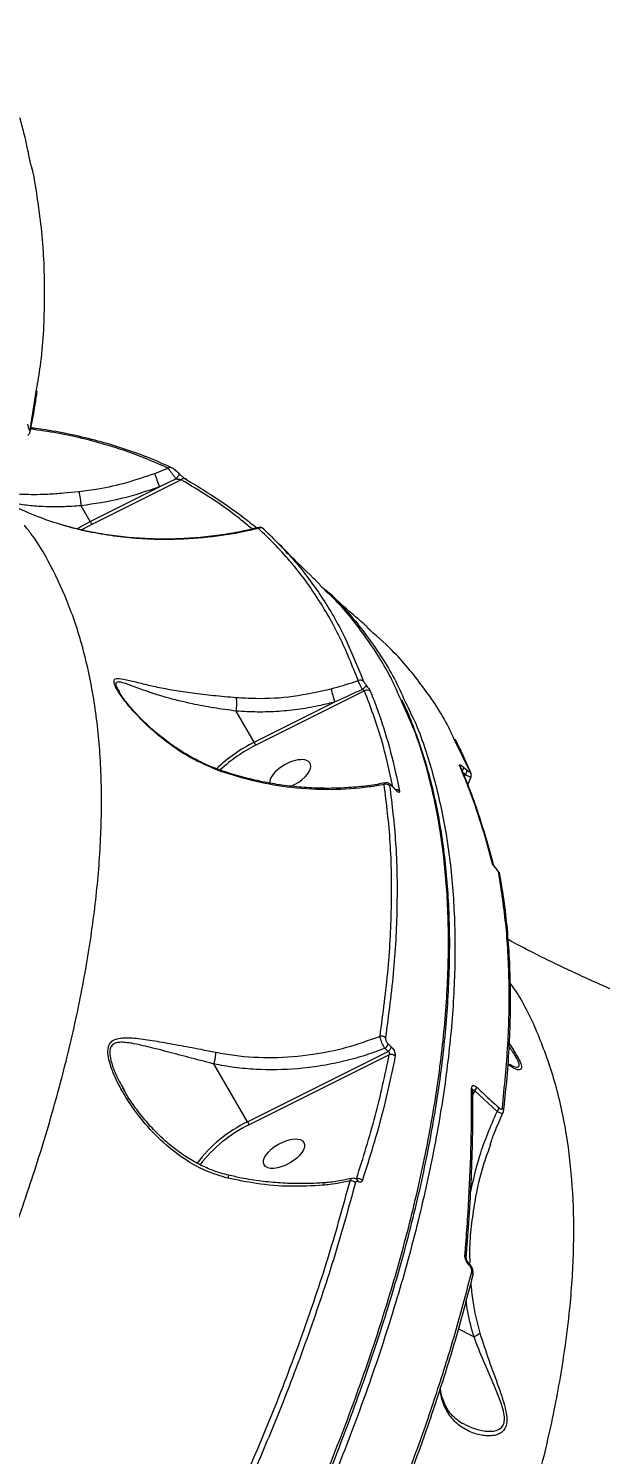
# Model space of a CAD drawing. Header units: millimetres. Extents: x -7151 to 6134, y -5040 to 5562.
# Drawn here: x -2370.6 to -2254, y -791.5 to -500.6 of the extents above; entities that cross this region are included whole.
import ezdxf

# ---------------------------------------------------------------- set-up
doc = ezdxf.new("R2010")
doc.units = ezdxf.units.MM
for name, color, linetype in [('DIKOM_ОБЪЕКТ', 7, 'Continuous'), ('DIKOM_РАЗМЕР_ЗОНА', 7, 'Continuous'), ('DIKOM_РАЗМЕР_ОБЪЕКТА', 7, 'Continuous')]:
    doc.layers.add(name, color=color, linetype=linetype)
doc.styles.add('style1', font='arial.ttf', dxfattribs={"width": 0.8})
doc.dimstyles.new('1-50', dxfattribs={"dimtxt": 300, "dimasz": 200, "dimexe": 100, "dimexo": 0, "dimgap": 100, "dimtad": 1, "dimtxsty": 'style1', "dimcen": 200, "dimclrd": 7, "dimclre": 7, "dimclrt": 7, "dimadec": 1, "dimazin": 2, "dimtfac": 1, "dimtmove": 0, "dimatfit": 2, "dimfxl": 0, "dimlwd": 25, "dimlwe": 18, "dimarcsym": 0})

# ---------------------------------------------------------------- blocks, each defined once
blk = doc.blocks.new('*D0')
at = {"layer": 'Defpoints', "color": 0, "transparency": 16777216}
for p in [(4133.55, 168.74), (-4567.47, -1241.13), (4133.55, -4153.12)]:
    blk.add_point(p, dxfattribs=at)
at = {"layer": 'DIKOM_РАЗМЕР_ОБЪЕКТА', "color": 7, "lineweight": 18, "transparency": 16777216}
for p, q in [((4133.55, 168.74), (4133.55, -4253.12)), ((-4567.47, -1241.13), (-4567.47, -4253.12))]:
    blk.add_line(p, q, dxfattribs=at)
at = {"layer": 'DIKOM_РАЗМЕР_ОБЪЕКТА', "color": 7, "lineweight": 25, "transparency": 16777216}
blk.add_line((-4367.47, -4153.12), (3933.55, -4153.12), dxfattribs=at)
at = {"layer": 'DIKOM_РАЗМЕР_ОБЪЕКТА', "color": 7, "transparency": 16777216}
for points in [[(-4367.47, -4119.79), (-4367.47, -4186.45), (-4567.47, -4153.12)], [(3933.55, -4119.79), (3933.55, -4186.45), (4133.55, -4153.12)]]:
    blk.add_solid(points, dxfattribs=at)
at = {"layer": 'DIKOM_РАЗМЕР_ОБЪЕКТА', "color": 7, "transparency": 16777216, "insert": (150.61, -3899.95), "char_height": 300, "attachment_point": 5, "style": 'style1'}
blk.add_mtext('8700', dxfattribs=at)
blk = doc.blocks.new('*D3')
at = {"layer": 'Defpoints', "color": 0, "transparency": 16777216}
for p in [(6133.55, 253.24), (-5802.46, -2467.19), (6133.55, -4939.78)]:
    blk.add_point(p, dxfattribs=at)
at = {"layer": 'DIKOM_РАЗМЕР_ЗОНА', "color": 7, "lineweight": 18, "transparency": 16777216}
for p, q in [((6133.55, 253.24), (6133.55, -5039.78)), ((-5802.46, -2467.19), (-5802.46, -5039.78))]:
    blk.add_line(p, q, dxfattribs=at)
at = {"layer": 'DIKOM_РАЗМЕР_ЗОНА', "color": 7, "lineweight": 25, "transparency": 16777216}
blk.add_line((-5602.46, -4939.78), (5933.55, -4939.78), dxfattribs=at)
at = {"layer": 'DIKOM_РАЗМЕР_ЗОНА', "color": 7, "transparency": 16777216}
for points in [[(-5602.46, -4906.44), (-5602.46, -4973.11), (-5802.46, -4939.78)], [(5933.55, -4906.44), (5933.55, -4973.11), (6133.55, -4939.78)]]:
    blk.add_solid(points, dxfattribs=at)
at = {"layer": 'DIKOM_РАЗМЕР_ЗОНА', "color": 7, "transparency": 16777216, "insert": (186.61, -4686.61), "char_height": 300, "attachment_point": 5, "style": 'style1'}
blk.add_mtext('11950', dxfattribs=at)

msp = doc.modelspace()

# ---------------------------------------------------------------- linework, layer by layer
at = {"layer": 'DIKOM_ОБЪЕКТ', "color": 7, "linetype": 'Continuous', "lineweight": 15}
for p, q in [((-2369.923, -528.915), (-2369.929, -528.891)), ((-2369.701, -529.718), (-2369.923, -528.915)), ((-2369.701, -529.718), (-2369.707, -529.692)), ((-2370.225, -582.442), (-2368.92, -574.26)), ((-2370.782, -581.325), (-2370.561, -582.171)), ((-2344.847, -591.346), (-2342.155, -590.284)), ((-2339.437, -592.627), (-2357.691, -601.767)), ((-2340.509, -592.465), (-2343.873, -594.084)), ((-2363.46, -595.336), (-2360.296, -595.025)), ((-2357.979, -601.147), (-2343.873, -594.084)), ((-2357.979, -601.147), (-2359.845, -597.95)), ((-2367.613, -600.55), (-2368.612, -600.187)), ((-2357.691, -601.767), (-2359.629, -602.823)), ((-2318.099, -607.405), (-2317.686, -607.77)), ((-2302.876, -632.393), (-2302.27, -633.808)), ((-2352.244, -635.639), (-2352.128, -635.839)), ((-2302.094, -635.717), (-2324.268, -646.82)), ((-2324.556, -646.2), (-2328.27, -639.838)), ((-2324.556, -646.2), (-2308.134, -637.978)), ((-2280.665, -652.113), (-2283.881, -645.394)), ((-2281.906, -651.289), (-2281.198, -651.91)), ((-2331.354, -651.938), (-2331.351, -651.94)), ((-2281.572, -652.791), (-2282.052, -652.37)), ((-2281.708, -653.183), (-2281.572, -652.791)), ((-2281.012, -654.912), (-2280.389, -653.277)), ((-2295.782, -655.925), (-2296.424, -655.247)), ((-2325.912, -723.62), (-2297.273, -709.28)), ((-2297.273, -709.28), (-2297.917, -708.644)), ((-2297.283, -707.701), (-2296.64, -708.335)), ((-2325.912, -723.62), (-2332.795, -711.828)), ((-2297.046, -709.93), (-2325.621, -724.238)), ((-2272.384, -711.954), (-2272.274, -712.015)), ((-2351.374, -716.57), (-2350.922, -717.35)), ((-2279.633, -717.284), (-2280.013, -718.022)), ((-2275.082, -721.505), (-2279.633, -717.284)), ((-2303.792, -735.304), (-2303.724, -735.226)), ((-2303.644, -735.347), (-2303.646, -735.345)), ((-2310.246, -736.08), (-2310.236, -736.079)), ((-2279.792, -767.484), (-2282.982, -765.882))]:
    msp.add_line(p, q, dxfattribs=at)
at = {"layer": 'DIKOM_ОБЪЕКТ', "color": 7, "linetype": 'Continuous', "lineweight": 15, "flags": 128}
for points in [[(-2340.509, -592.465), (-2340.334, -592.301), (-2340.174, -592.123), (-2340.039, -591.943), (-2339.935, -591.77), (-2339.869, -591.615), (-2339.845, -591.487), (-2339.864, -591.394), (-2339.926, -591.34)], [(-2360.657, -602.649), (-2360.116, -602.319), (-2357.979, -601.147)], [(-2296.467, -655.141), (-2296.443, -655.179), (-2296.424, -655.247)], [(-2295.829, -655.815), (-2295.801, -655.857), (-2295.782, -655.925)], [(-2275.296, -671.968), (-2275.275, -671.938), (-2275.275, -671.932)], [(-2310.528, -736.581), (-2310.461, -736.343), (-2310.378, -736.177), (-2310.281, -736.091), (-2310.246, -736.08)], [(-2279.989, -754.919), (-2280.023, -755.015), (-2280.082, -755.115)]]:
    msp.add_lwpolyline(points, dxfattribs=at)
at = {"layer": 'DIKOM_ОБЪЕКТ', "color": 7, "linetype": 'Continuous', "lineweight": 15}
for centre, radius, start, end in [((-2370.892, -582.629), 0.693, 347.76215, 15.67334), ((-2341.697, -591.032), 0.878, 66.10766, 121.5127), ((-2321.09, -584.435), 24.741, 196.21994, 202.95348), ((-2338.893, -593.223), 0.807, 46.47444, 132.38266), ((-2371.674, -598.275), 11.833, 1.57439, 15.9418), ((-2360.841, -602.851), 3.331, 18.9938, 30.77009), ((-2323.259, -603.367), 0.911, 45.74687, 119.04973), ((-2302.97, -634.532), 1.007, 45.99141, 113.34312), ((-2334.926, -638.355), 6.818, 347.43873, 11.05341), ((-2511.139, -691.512), 209.945, 14.77319, 15.53921), ((-2306.959, -629.702), 7.222, 307.88635, 316.72911), ((-2301.579, -636.599), 1.021, 47.99546, 120.29323), ((-2310.532, -674.455), 31.543, 116.39773, 133.55193), ((-2310.593, -674.347), 30.736, 116.41842, 132.76542), ((-2327.431, -647.913), 3.346, 19.05577, 30.78063), ((-2283.202, -651.626), 0.797, 21.74841, 49.35615), ((-2283.084, -651.305), 1.178, 312.88374, 0.82028), ((-2331.648, -652.021), 0.308, 337.22743, 15.44653), ((-2282.372, -651.931), 1.175, 312.941, 1.04576), ((-2281.191, -652.733), 0.813, 21.43453, 49.72073), ((-2297.718, -655.829), 1.065, 46.01089, 110.01603), ((-2295.66, -656.901), 1.03, 46.79563, 98.84271), ((-2276.554, -671.344), 0.753, 14.62024, 50.7483), ((-2275.256, -673.438), 0.792, 9.476, 50.01377), ((-2298.66, -707.345), 1.208, 45.97877, 102.61112), ((-2298.878, -707.313), 1.641, 305.84608, 346.34693), ((-2298.239, -707.949), 1.645, 305.98651, 346.42672), ((-2296.687, -711.074), 1.199, 45.10528, 107.39912), ((-2280.638, -717.331), 0.64, 359.79327, 54.24428), ((-2280.789, -716.152), 1.618, 315.58507, 344.6834), ((-2276.27, -720.382), 1.634, 316.6302, 345.51367), ((-2274.47, -721.31), 0.738, 353.88596, 51.15539), ((-2313.627, -749.128), 28.312, 115.71479, 143.05193), ((-2313.788, -748.889), 27.344, 115.64199, 142.86677), ((-2328.882, -725.392), 3.459, 19.47865, 30.8172), ((-2304.849, -736.98), 1.299, 45.89891, 98.51574), ((-2303.441, -736.445), 1.251, 43.31772, 103.0981), ((-2303.951, -735.853), 0.593, 0.9917, 58.64629), ((-2281.944, -751.322), 0.598, 357.13285, 58.17571), ((-2281.022, -752.639), 0.252, 329.2138, 34.41083), ((-2280.663, -754.786), 0.687, 348.80137, 53.09718)]:
    msp.add_arc(centre, radius, start, end, dxfattribs=at)
for start_param, end_param in [(2.8650408, 6.045742), (1.3460498, 2.8650408)]:
    msp.add_ellipse((-2317.24, -652.752), major_axis=(-4.051, -2.295), ratio=0.4823205, start_param=start_param, end_param=end_param, dxfattribs=at)
msp.add_ellipse((-2318.507, -730.127), major_axis=(-4.051, -2.295), ratio=0.4823205, dxfattribs=at)
for points, knots in [([(-2370.405, -526.899), (-2370.471, -526.559), (-2370.803, -524.86), (-2371.373, -522.124), (-2372.044, -519.811), (-2372.337, -518.803)], [0, 0, 0, 0, 0.1235557, 0.6178027, 1, 1, 1, 1]), ([(-2369.923, -528.915), (-2369.96, -528.777), (-2370.035, -528.499), (-2370.156, -528.015), (-2370.264, -527.555), (-2370.352, -527.161), (-2370.388, -526.984), (-2370.405, -526.899)], [0, 0, 0, 0, 0.20643915, 0.413409, 0.6142482, 0.81346905, 1, 1, 1, 1]), ([(-2369.707, -529.692), (-2369.759, -529.505), (-2369.834, -529.238), (-2369.906, -528.97), (-2369.928, -528.89)], [0, 0, 0, 0, 0.6999202, 1, 1, 1, 1]), ([(-2369.383, -531.029), (-2369.391, -530.984), (-2369.412, -530.879), (-2369.465, -530.642), (-2369.538, -530.335), (-2369.622, -530.004), (-2369.675, -529.813), (-2369.701, -529.718)], [0, 0, 0, 0, 0.148803, 0.3487148, 0.5573419, 0.7790346, 1, 1, 1, 1]), ([(-2368.92, -574.26), (-2368.644, -572.642), (-2367.625, -566.674), (-2367.158, -556.448), (-2367.429, -543.612), (-2368.731, -535.224), (-2369.383, -531.029)], [0, 0, 0, 0, 0.1095628, 0.4039692, 0.7019829, 1, 1, 1, 1]), ([(-2370.239, -582.767), (-2369.867, -580.961), (-2369.301, -578.21), (-2368.928, -575.476), (-2368.799, -574.537)], [0, 0, 0, 0, 0.6563229, 1, 1, 1, 1]), ([(-2370.736, -583.57), (-2370.727, -583.566), (-2370.622, -583.522), (-2370.476, -583.358), (-2370.319, -583.118), (-2370.242, -582.917), (-2370.224, -582.799), (-2370.219, -582.764)], [0, 0, 0, 0, 0.026627, 0.32377, 0.6012998, 0.8815269, 1, 1, 1, 1]), ([(-2370.561, -582.171), (-2370.539, -582.244), (-2370.495, -582.398), (-2370.418, -582.558), (-2370.34, -582.633), (-2370.27, -582.602), (-2370.24, -582.495), (-2370.225, -582.442)], [0, 0, 0, 0, 0.1799399, 0.3800499, 0.5812058, 0.7906744, 1, 1, 1, 1]), ([(-2342.155, -590.284), (-2344.47, -589.264), (-2349.098, -587.223), (-2356.655, -584.885), (-2363.646, -583.208), (-2368.318, -582.573), (-2370.155, -582.323)], [0, 0, 0, 0, 0.27328596, 0.54656962, 0.8217833, 1, 1, 1, 1]), ([(-2341.455, -590.217), (-2342.183, -589.865), (-2344.404, -588.793), (-2348.336, -587.258), (-2353.236, -585.603), (-2358.336, -584.199), (-2363.638, -583.059), (-2367.567, -582.351), (-2369.78, -582.098), (-2370.105, -582.061)], [0, 0, 0, 0, 0.0860341, 0.2624955, 0.4391468, 0.6159745, 0.792742, 0.9695695, 1, 1, 1, 1]), ([(-2340.509, -592.465), (-2340.641, -592.284), (-2340.905, -591.92), (-2341.329, -591.349), (-2341.715, -590.838), (-2342.001, -590.469), (-2342.111, -590.338), (-2342.155, -590.284)], [0, 0, 0, 0, 0.2097565, 0.4193761, 0.633484, 0.8501926, 1, 1, 1, 1]), ([(-2339.887, -591.365), (-2339.903, -591.349), (-2340.031, -591.22), (-2340.32, -590.958), (-2340.74, -590.613), (-2341.059, -590.375), (-2341.269, -590.27), (-2341.339, -590.235)], [0, 0, 0, 0, 0.036238, 0.2854269, 0.5470014, 0.8491299, 1, 1, 1, 1]), ([(-2360.296, -595.025), (-2358.976, -594.854), (-2355.7, -594.431), (-2350.498, -593.277), (-2346.738, -591.992), (-2344.847, -591.346)], [0, 0, 0, 0, 0.2512685, 0.6234767, 1, 1, 1, 1]), ([(-2339.437, -592.627), (-2339.532, -592.628), (-2339.711, -592.63), (-2340.001, -592.595), (-2340.269, -592.544), (-2340.432, -592.491), (-2340.509, -592.465)], [0, 0, 0, 0, 0.2951619, 0.5578344, 0.7905154, 1, 1, 1, 1]), ([(-2339.926, -591.34), (-2339.798, -591.463), (-2339.542, -591.709), (-2339.116, -592.072), (-2338.683, -592.414), (-2338.457, -592.56), (-2338.337, -592.638)], [0, 0, 0, 0, 0.2322357, 0.4640797, 0.7140731, 1, 1, 1, 1]), ([(-2325.011, -602.688), (-2326.177, -601.71), (-2330.554, -598.037), (-2335.678, -594.916), (-2339.437, -592.627)], [0, 0, 0, 0, 0.26649712, 1, 1, 1, 1]), ([(-2338.337, -592.638), (-2338.023, -592.825), (-2336.453, -593.758), (-2332.466, -596.263), (-2327.954, -599.302), (-2324.931, -601.762), (-2324.07, -602.462)], [0, 0, 0, 0, 0.0617411, 0.3087295, 0.8031196, 1, 1, 1, 1]), ([(-2374.588, -595.304), (-2374.078, -595.372), (-2372.579, -595.571), (-2369.915, -595.645), (-2366.697, -595.582), (-2364.548, -595.418), (-2363.46, -595.336)], [0, 0, 0, 0, 0.1672884, 0.4923096, 0.74295, 1, 1, 1, 1]), ([(-2343.873, -594.084), (-2346.45, -594.97), (-2351.66, -596.759), (-2357.098, -597.55), (-2359.845, -597.95)], [0, 0, 0, 0, 0.4948188, 1, 1, 1, 1]), ([(-2359.845, -597.95), (-2360.477, -597.993), (-2362.155, -598.107), (-2364.809, -598.193), (-2367.928, -598.144), (-2371.015, -597.87), (-2373.33, -597.508), (-2374.472, -597.2), (-2374.727, -597.131)], [0, 0, 0, 0, 0.1085006, 0.2879101, 0.4723376, 0.7002004, 0.9329763, 1, 1, 1, 1]), ([(-2368.609, -600.226), (-2370.438, -599.479), (-2372.416, -598.671), (-2374.28, -597.652), (-2374.422, -597.574)], [0, 0, 0, 0, 0.923864, 1, 1, 1, 1]), ([(-2462.327, -905.746), (-2458.672, -900.71), (-2451.361, -890.639), (-2440.952, -875.409), (-2430.98, -860.122), (-2421.182, -844.273), (-2411.674, -827.956), (-2402.564, -811.237), (-2394.105, -794.545), (-2386.36, -777.943), (-2379.373, -761.497), (-2373.364, -745.742), (-2368.303, -730.712), (-2364.14, -716.421), (-2360.75, -702.475), (-2358.183, -688.941), (-2356.466, -675.881), (-2355.62, -663.315), (-2355.693, -651.325), (-2356.718, -639.916), (-2358.72, -629.294), (-2361.616, -619.675), (-2365.41, -611.169), (-2368.665, -605.31), (-2370.939, -602.505), (-2371.418, -601.913)], [0, 0, 0, 0, 0.040753, 0.0815062, 0.1226648, 0.1638235, 0.2093239, 0.2548586, 0.3003585, 0.3471994, 0.3940788, 0.4409189, 0.4849875, 0.5290893, 0.5731576, 0.6184971, 0.663874, 0.7092134, 0.7561933, 0.803173, 0.8508277, 0.8984822, 0.9432402, 0.9880336, 1, 1, 1, 1]), ([(-2323.701, -602.571), (-2324.65, -602.792), (-2328.015, -603.576), (-2334.039, -604.498), (-2340.872, -604.908), (-2346.854, -604.778), (-2351.931, -604.348), (-2357.048, -603.554), (-2362.684, -602.3), (-2366.473, -600.974), (-2368.609, -600.226)], [0, 0, 0, 0, 0.0672682, 0.2386144, 0.4121798, 0.5212174, 0.6302492, 0.7425215, 0.8547864, 1, 1, 1, 1]), ([(-2323.659, -602.364), (-2324.659, -602.615), (-2327.085, -603.225), (-2331.063, -603.914), (-2335.536, -604.46), (-2340.048, -604.744), (-2344.573, -604.775), (-2349.053, -604.555), (-2353.445, -604.084), (-2357.697, -603.36), (-2361.033, -602.636), (-2362.916, -602.066), (-2363.453, -601.904)], [0, 0, 0, 0, 0.0805106, 0.1954478, 0.3093766, 0.4222835, 0.5342157, 0.6451645, 0.7523601, 0.8570495, 0.9591593, 1, 1, 1, 1]), ([(-2323.701, -602.571), (-2323.712, -602.484), (-2323.726, -602.378), (-2323.664, -602.395), (-2323.652, -602.399)], [0, 0, 0, 0, 0.8090206, 1, 1, 1, 1]), ([(-2303.369, -633.607), (-2304.582, -630.583), (-2307.007, -624.536), (-2311.73, -616.423), (-2317.181, -608.973), (-2321.528, -604.705), (-2323.701, -602.571)], [0, 0, 0, 0, 0.2486142, 0.4972312, 0.7486157, 1, 1, 1, 1]), ([(-2322.662, -602.678), (-2322.682, -602.66), (-2322.722, -602.622), (-2322.772, -602.58), (-2322.862, -602.513), (-2322.999, -602.432), (-2323.224, -602.357), (-2323.461, -602.328), (-2323.61, -602.377), (-2323.651, -602.391)], [0, 0, 0, 0, 0.1209063, 0.2528812, 0.3329803, 0.4604924, 0.6326399, 0.8966691, 1, 1, 1, 1]), ([(-2322.623, -602.715), (-2320.47, -604.828), (-2316.165, -609.055), (-2310.719, -616.482), (-2306.189, -624.18), (-2303.916, -629.815), (-2302.876, -632.393)], [0, 0, 0, 0, 0.2588231, 0.5176465, 0.7793508, 1, 1, 1, 1]), ([(-2311.11, -614.046), (-2311.584, -613.595), (-2313.852, -611.437), (-2316.677, -608.665), (-2318.893, -606.35), (-2319.478, -605.739)], [0, 0, 0, 0, 0.1626138, 0.779014, 1, 1, 1, 1]), ([(-2317.566, -607.874), (-2317.566, -607.874), (-2317.564, -607.876), (-2317.602, -607.843), (-2317.665, -607.788), (-2317.736, -607.723), (-2317.756, -607.705)], [0, 0, 0, 0, 0.0652027, 0.32252612, 0.8139816, 1, 1, 1, 1]), ([(-2294.712, -637.499), (-2295.209, -636.327), (-2297.087, -631.899), (-2301.35, -625.279), (-2306.351, -618.649), (-2309.966, -615.324), (-2311.225, -614.166)], [0, 0, 0, 0, 0.1261827, 0.4769637, 0.8178376, 1, 1, 1, 1]), ([(-2310.19, -615.156), (-2309.341, -615.895), (-2306.045, -618.76), (-2301.281, -624.776), (-2296.667, -631.588), (-2294.554, -636.275), (-2293.861, -637.814)], [0, 0, 0, 0, 0.1223898, 0.4750046, 0.8276231, 1, 1, 1, 1]), ([(-2301.523, -622.646), (-2302.456, -621.862), (-2305.401, -619.387), (-2308.171, -616.791), (-2310.063, -615.017)], [0, 0, 0, 0, 0.3168343, 1, 1, 1, 1]), ([(-2283.881, -645.394), (-2284.245, -644.611), (-2286.025, -640.785), (-2290.17, -634.758), (-2295.663, -627.923), (-2299.859, -624.299), (-2301.631, -622.769)], [0, 0, 0, 0, 0.0855408, 0.4178301, 0.7541903, 1, 1, 1, 1]), ([(-2331.364, -652.141), (-2333.169, -651.408), (-2336.78, -649.942), (-2341.188, -647.097), (-2344.793, -644.252), (-2347.678, -641.554), (-2350.106, -638.871), (-2351.866, -636.551), (-2352.855, -634.889), (-2353.205, -633.876), (-2353.087, -633.375), (-2352.697, -633.179), (-2351.8, -633.16), (-2350.08, -633.523), (-2347.373, -634.251), (-2344.328, -634.932), (-2340.966, -635.575), (-2337.168, -636.156), (-2332.944, -636.64), (-2329.803, -636.912), (-2328.234, -637.047)], [0, 0, 0, 0, 0.0831709, 0.1664523, 0.2235442, 0.2807549, 0.3376247, 0.3840074, 0.4157986, 0.4428552, 0.4698414, 0.4942491, 0.5187278, 0.5894297, 0.6603995, 0.7270857, 0.7939473, 0.8605206, 0.9303366, 1, 1, 1, 1]), ([(-2328.27, -639.838), (-2329.814, -639.622), (-2332.953, -639.183), (-2337.797, -638.272), (-2342.709, -637.058), (-2346.782, -635.721), (-2349.804, -634.593), (-2351.674, -633.916), (-2352.667, -633.823), (-2352.836, -634.322), (-2352.664, -634.946), (-2352.342, -635.479), (-2352.244, -635.639)], [0, 0, 0, 0, 0.1210982, 0.2462688, 0.4200756, 0.5989455, 0.7119749, 0.8269012, 0.9022742, 0.9426723, 0.9827351, 1, 1, 1, 1]), ([(-2308.868, -635.269), (-2307.265, -634.824), (-2305.415, -634.312), (-2303.61, -633.69), (-2303.369, -633.607)], [0, 0, 0, 0, 0.8666406, 1, 1, 1, 1]), ([(-2302.524, -635.402), (-2302.638, -635.201), (-2302.867, -634.797), (-2303.144, -634.224), (-2303.306, -633.827), (-2303.353, -633.662), (-2303.369, -633.607)], [0, 0, 0, 0, 0.286447, 0.5730592, 0.8569146, 1, 1, 1, 1]), ([(-2302.27, -633.808), (-2302.262, -633.828), (-2302.232, -633.902), (-2302.127, -634.084), (-2301.936, -634.362), (-2301.779, -634.556), (-2301.701, -634.653)], [0, 0, 0, 0, 0.1085932, 0.3985019, 0.6996874, 1, 1, 1, 1]), ([(-2331.347, -651.93), (-2332.157, -651.636), (-2333.935, -650.988), (-2336.618, -649.678), (-2339.434, -648.051), (-2342.236, -646.125), (-2344.796, -644.072), (-2346.993, -642.062), (-2348.75, -640.254), (-2350.096, -638.699), (-2351.107, -637.408), (-2351.811, -636.407), (-2352.118, -635.883), (-2352.257, -635.645)], [0, 0, 0, 0, 0.092785, 0.2036823, 0.3202076, 0.4423336, 0.5699045, 0.6748183, 0.7654989, 0.847327, 0.9073377, 0.9578888, 1, 1, 1, 1]), ([(-2328.234, -637.047), (-2326.926, -637.125), (-2323.091, -637.354), (-2316.55, -636.998), (-2311.45, -635.85), (-2308.868, -635.269)], [0, 0, 0, 0, 0.2035528, 0.5968476, 1, 1, 1, 1]), ([(-2302.524, -635.402), (-2302.908, -635.582), (-2304.769, -636.455), (-2306.645, -637.304), (-2308.134, -637.978)], [0, 0, 0, 0, 0.20604057, 1, 1, 1, 1]), ([(-2302.094, -635.717), (-2302.099, -635.71), (-2302.123, -635.678), (-2302.203, -635.606), (-2302.349, -635.502), (-2302.465, -635.436), (-2302.524, -635.402)], [0, 0, 0, 0, 0.0802253, 0.3664576, 0.6759746, 1, 1, 1, 1]), ([(-2296.33, -655.286), (-2297.035, -652.032), (-2298.5, -645.278), (-2300.868, -638.98), (-2302.094, -635.717)], [0, 0, 0, 0, 0.4819241, 1, 1, 1, 1]), ([(-2301.701, -634.653), (-2301.59, -634.789), (-2301.368, -635.063), (-2301.097, -635.457), (-2300.952, -635.709), (-2300.906, -635.816), (-2300.896, -635.84)], [0, 0, 0, 0, 0.3054267, 0.611529, 0.9126546, 1, 1, 1, 1]), ([(-2300.896, -635.84), (-2300.772, -636.151), (-2300.151, -637.703), (-2298.655, -641.763), (-2296.655, -648.155), (-2295.522, -653.484), (-2294.955, -656.15)], [0, 0, 0, 0, 0.0480634, 0.2403233, 0.6198772, 1, 1, 1, 1]), ([(-2445.115, -1006.249), (-2442.142, -1002.798), (-2434.132, -993.502), (-2421.493, -978.153), (-2407.376, -960.212), (-2393.725, -941.965), (-2380.598, -923.471), (-2368.059, -904.786), (-2356.382, -886.322), (-2345.587, -868.139), (-2335.675, -850.285), (-2326.483, -832.472), (-2318.076, -814.762), (-2310.503, -797.223), (-2303.93, -780.24), (-2298.357, -763.858), (-2293.76, -748.109), (-2290.066, -732.736), (-2287.325, -717.809), (-2285.573, -703.393), (-2284.845, -689.804), (-2285.125, -677.073), (-2286.354, -665.196), (-2288.604, -654.024), (-2291.343, -644.732), (-2293.766, -639.531), (-2294.712, -637.499)], [0, 0, 0, 0, 0.025071, 0.0675409, 0.1100434, 0.1525137, 0.1962174, 0.2399568, 0.2836603, 0.3261305, 0.3686331, 0.4111034, 0.454807, 0.4985464, 0.5422502, 0.5847195, 0.6272219, 0.6696916, 0.7133947, 0.7571335, 0.8008365, 0.8433062, 0.8858089, 0.9282788, 0.9719823, 1, 1, 1, 1]), ([(-2444.742, -1006.69), (-2443.693, -1005.487), (-2440.106, -1001.377), (-2434.106, -994.29), (-2426.755, -985.453), (-2419.564, -976.589), (-2412.537, -967.722), (-2405.676, -958.847), (-2398.976, -949.964), (-2392.435, -941.069), (-2386.052, -932.159), (-2379.823, -923.232), (-2373.749, -914.285), (-2367.826, -905.316), (-2362.055, -896.32), (-2356.438, -887.308), (-2350.996, -878.308), (-2345.751, -869.356), (-2340.718, -860.479), (-2335.899, -851.679), (-2331.292, -842.953), (-2326.894, -834.298), (-2322.703, -825.71), (-2318.718, -817.189), (-2314.939, -808.73), (-2311.364, -800.332), (-2307.993, -791.992), (-2304.826, -783.713), (-2301.872, -775.513), (-2299.144, -767.429), (-2296.652, -759.488), (-2294.399, -751.7), (-2292.383, -744.061), (-2290.603, -736.567), (-2289.057, -729.215), (-2287.745, -722.005), (-2286.668, -714.932), (-2285.824, -707.997), (-2285.214, -701.196), (-2284.84, -694.529), (-2284.7, -688.01), (-2284.796, -681.66), (-2285.131, -675.509), (-2285.703, -669.566), (-2286.511, -663.83), (-2287.554, -658.299), (-2288.835, -652.972), (-2290.345, -647.842), (-2292.115, -642.931), (-2293.477, -639.533), (-2294.318, -637.835), (-2294.415, -637.638)], [0, 0, 0, 0, 0.0087803, 0.0300116, 0.0512501, 0.0723875, 0.0934279, 0.1143943, 0.1353115, 0.1562031, 0.1770926, 0.1980001, 0.2189454, 0.2399532, 0.2610459, 0.2822488, 0.3034989, 0.3246765, 0.3457497, 0.3667424, 0.3876788, 0.4085828, 0.4294783, 0.4503869, 0.4713266, 0.4923217, 0.5133956, 0.5345724, 0.5558348, 0.5770682, 0.5981839, 0.6192122, 0.6401777, 0.6611037, 0.6820138, 0.7029324, 0.7238746, 0.7448641, 0.7659243, 0.7870782, 0.808337, 0.8295916, 0.8507433, 0.8717952, 0.8927702, 0.9136906, 0.9345781, 0.9554554, 0.976343, 0.9972577, 1, 1, 1, 1]), ([(-2293.861, -637.814), (-2293.083, -639.387), (-2290.784, -644.036), (-2288.012, -652.716), (-2285.489, -663.742), (-2284.001, -675.601), (-2283.497, -688.203), (-2284.015, -701.56), (-2285.531, -715.629), (-2288.031, -730.362), (-2291.502, -745.689), (-2295.928, -761.539), (-2301.058, -777.107), (-2306.741, -792.304), (-2312.825, -807.051), (-2319.595, -822.095), (-2327.018, -837.37), (-2335.024, -852.736), (-2343.593, -868.155), (-2351.708, -881.983), (-2357.125, -890.712), (-2359.332, -894.268)], [0, 0, 0, 0, 0.0300012, 0.0886137, 0.1472264, 0.2057447, 0.2640797, 0.3224146, 0.3809335, 0.4395457, 0.4981583, 0.5566767, 0.6150114, 0.6651762, 0.7156066, 0.7660973, 0.8165871, 0.8670177, 0.9164959, 0.9659743, 1, 1, 1, 1]), ([(-2308.134, -637.978), (-2309.089, -638.219), (-2311.439, -638.814), (-2315.242, -639.484), (-2319.556, -639.942), (-2323.917, -640.098), (-2326.819, -639.924), (-2328.27, -639.838)], [0, 0, 0, 0, 0.1444351, 0.3552483, 0.5660813, 0.7830395, 1, 1, 1, 1]), ([(-2280.515, -652.312), (-2281.036, -651.049), (-2281.991, -648.734), (-2283.114, -646.571), (-2283.625, -645.588)], [0, 0, 0, 0, 0.5454952, 1, 1, 1, 1]), ([(-2282.683, -651.021), (-2282.704, -650.957), (-2282.746, -650.828), (-2282.656, -650.783), (-2282.462, -650.861), (-2282.2, -651.039), (-2281.999, -651.209), (-2281.906, -651.289)], [0, 0, 0, 0, 0.2131435, 0.4265207, 0.6306297, 0.8289642, 1, 1, 1, 1]), ([(-2276.077, -670.761), (-2276.165, -670.42), (-2276.606, -668.713), (-2277.807, -664.4), (-2279.836, -658.033), (-2281.733, -653.359), (-2282.683, -651.021)], [0, 0, 0, 0, 0.0480607, 0.2403245, 0.6198796, 1, 1, 1, 1]), ([(-2275.827, -671.155), (-2275.853, -671.046), (-2276.359, -668.934), (-2277.497, -665.032), (-2279.276, -659.488), (-2280.941, -654.922), (-2282.074, -652.297), (-2282.489, -651.337)], [0, 0, 0, 0, 0.0149167, 0.2902647, 0.5660029, 0.8412434, 1, 1, 1, 1]), ([(-2298.082, -654.829), (-2299.099, -655.003), (-2302.61, -655.602), (-2308.908, -656.025), (-2316.662, -655.613), (-2324.254, -654.368), (-2328.978, -652.888), (-2331.364, -652.141)], [0, 0, 0, 0, 0.09530993, 0.32893866, 0.56800881, 0.78179731, 1, 1, 1, 1]), ([(-2297.891, -654.472), (-2298.411, -654.579), (-2300.194, -654.948), (-2303.351, -655.324), (-2307.332, -655.601), (-2311.372, -655.613), (-2315.421, -655.38), (-2319.45, -654.897), (-2323.436, -654.18), (-2327.354, -653.204), (-2329.996, -652.44), (-2331.299, -651.951), (-2331.35, -651.931)], [0, 0, 0, 0, 0.0490982, 0.1684813, 0.2879097, 0.40735, 0.5266537, 0.6444005, 0.7616668, 0.8786447, 0.9951743, 1, 1, 1, 1]), ([(-2298.082, -654.829), (-2298.063, -654.72), (-2298.033, -654.546), (-2297.922, -654.53), (-2297.88, -654.524)], [0, 0, 0, 0, 0.6210923, 1, 1, 1, 1]), ([(-2296.473, -655.146), (-2296.604, -655.012), (-2296.845, -654.766), (-2297.219, -654.555), (-2297.583, -654.456), (-2297.793, -654.496), (-2297.874, -654.512)], [0, 0, 0, 0, 0.3398965, 0.6286914, 0.8564536, 1, 1, 1, 1]), ([(-2280.42, -653.266), (-2280.419, -653.267), (-2280.398, -653.317), (-2280.532, -653.3), (-2280.819, -653.201), (-2281.202, -653.008), (-2281.472, -652.85), (-2281.572, -652.791)], [0, 0, 0, 0, 0.0089604, 0.2875669, 0.5632984, 0.8390913, 1, 1, 1, 1]), ([(-2281.198, -651.91), (-2281.134, -651.963), (-2281, -652.076), (-2280.826, -652.194), (-2280.696, -652.249), (-2280.632, -652.228), (-2280.654, -652.151), (-2280.665, -652.113)], [0, 0, 0, 0, 0.1798508, 0.3802477, 0.5812596, 0.7907138, 1, 1, 1, 1]), ([(-2280.419, -653.267), (-2280.417, -653.264), (-2280.363, -653.172), (-2280.341, -652.97), (-2280.351, -652.701), (-2280.396, -652.522), (-2280.434, -652.441), (-2280.441, -652.428)], [0, 0, 0, 0, 0.0135665, 0.3495433, 0.6451594, 0.9405089, 1, 1, 1, 1]), ([(-2298.923, -706.166), (-2298.312, -701.529), (-2297.09, -692.256), (-2296.461, -679.114), (-2296.653, -666.517), (-2297.606, -658.725), (-2298.082, -654.829)], [0, 0, 0, 0, 0.2484769, 0.4969518, 0.748476, 1, 1, 1, 1]), ([(-2296.978, -655.063), (-2296.506, -658.917), (-2295.561, -666.624), (-2295.352, -679.175), (-2295.966, -692.377), (-2297.203, -701.777), (-2297.821, -706.476)], [0, 0, 0, 0, 0.24847726, 0.496955, 0.74847828, 1, 1, 1, 1]), ([(-2296.424, -655.247), (-2296.482, -655.189), (-2296.603, -655.066), (-2296.771, -654.941), (-2296.904, -654.889), (-2296.984, -654.924), (-2296.98, -655.017), (-2296.978, -655.063)], [0, 0, 0, 0, 0.1798861, 0.3800906, 0.5811203, 0.7906429, 1, 1, 1, 1]), ([(-2295.829, -655.815), (-2295.979, -655.657), (-2296.194, -655.432), (-2296.406, -655.205), (-2296.47, -655.137)], [0, 0, 0, 0, 0.7000434, 1, 1, 1, 1]), ([(-2295.548, -656.067), (-2295.552, -656.065), (-2295.559, -656.061), (-2295.626, -656.01), (-2295.718, -655.93), (-2295.797, -655.846), (-2295.83, -655.811)], [0, 0, 0, 0, 0.2024603, 0.4328476, 0.7634789, 1, 1, 1, 1]), ([(-2294.955, -656.15), (-2294.948, -656.227), (-2294.935, -656.38), (-2295.052, -656.448), (-2295.256, -656.379), (-2295.511, -656.195), (-2295.696, -656.011), (-2295.782, -655.925)], [0, 0, 0, 0, 0.21317283, 0.42642564, 0.63060928, 0.82889607, 1, 1, 1, 1]), ([(-2275.296, -671.968), (-2275.411, -671.836), (-2275.642, -671.57), (-2275.906, -671.17), (-2276.036, -670.905), (-2276.07, -670.788), (-2276.077, -670.761)], [0, 0, 0, 0, 0.3054314, 0.6113861, 0.9124715, 1, 1, 1, 1]), ([(-2275.274, -671.93), (-2275.3, -671.902), (-2275.417, -671.778), (-2275.587, -671.561), (-2275.737, -671.332), (-2275.806, -671.202), (-2275.828, -671.144), (-2275.826, -671.152), (-2275.825, -671.154)], [0, 0, 0, 0, 0.0886692, 0.392175, 0.631289, 0.8192068, 0.9576054, 1, 1, 1, 1]), ([(-2274.485, -673.298), (-2274.499, -673.221), (-2274.543, -672.995), (-2274.737, -672.623), (-2275.043, -672.18), (-2275.304, -671.904), (-2275.408, -671.792)], [0, 0, 0, 0, 0.1382155, 0.4058057, 0.7608602, 1, 1, 1, 1]), ([(-2274.747, -672.831), (-2274.753, -672.808), (-2274.772, -672.725), (-2274.864, -672.533), (-2275.051, -672.251), (-2275.214, -672.062), (-2275.296, -671.968)], [0, 0, 0, 0, 0.1085427, 0.3982682, 0.699597, 1, 1, 1, 1]), ([(-2274.007, -720.735), (-2273.575, -716.406), (-2272.71, -707.747), (-2272.515, -695.486), (-2273.067, -683.736), (-2274.187, -676.466), (-2274.747, -672.831)], [0, 0, 0, 0, 0.2486157, 0.4972331, 0.7486162, 1, 1, 1, 1]), ([(-2273.751, -721.385), (-2273.528, -719.393), (-2273.047, -715.094), (-2272.596, -708.683), (-2272.338, -702.126), (-2272.328, -695.757), (-2272.552, -689.573), (-2273.023, -683.57), (-2273.655, -678.134), (-2274.242, -674.788), (-2274.501, -673.312)], [0, 0, 0, 0, 0.1131596, 0.2442445, 0.3751827, 0.505725, 0.6359257, 0.7662369, 0.896955, 1, 1, 1, 1]), ([(-2238.8, -701.885), (-2240.359, -701.293), (-2244.826, -699.595), (-2252.01, -696.555), (-2260.371, -692.764), (-2267.323, -689.394), (-2271.41, -687.216), (-2272.837, -686.456)], [0, 0, 0, 0, 0.1306827, 0.3742472, 0.6197291, 0.8672313, 1, 1, 1, 1]), ([(-2272.381, -695.401), (-2271.846, -696.169), (-2269.54, -699.48), (-2266.427, -706.262), (-2263.094, -715.742), (-2260.887, -725.95), (-2259.667, -736.671), (-2259.382, -747.835), (-2259.999, -759.74), (-2261.551, -772.379), (-2264.05, -785.724), (-2267.414, -799.4), (-2271.585, -813.341), (-2276.498, -827.478), (-2282.245, -842.121), (-2288.856, -857.249), (-2296.259, -872.802), (-2301.837, -883.388), (-2304.626, -888.678)], [0, 0, 0, 0, 0.0203762, 0.0878436, 0.156281, 0.2247179, 0.2889949, 0.3533231, 0.4176008, 0.4837515, 0.5499562, 0.6161082, 0.6792231, 0.7423838, 0.8054989, 0.8703166, 0.9351826, 1, 1, 1, 1]), ([(-2329.961, -735.115), (-2331.393, -734.688), (-2334.26, -733.832), (-2338.7, -731.404), (-2343.159, -727.994), (-2347.203, -723.708), (-2350.507, -719.19), (-2352.53, -715.515), (-2353.677, -712.725), (-2354.231, -710.891), (-2354.472, -709.112), (-2354.163, -707.745), (-2353.416, -707), (-2352.498, -706.635), (-2350.839, -706.408), (-2348.198, -706.569), (-2344.367, -707.196), (-2340.11, -707.941), (-2336.066, -708.704), (-2333.43, -709.222), (-2332.434, -709.418)], [0, 0, 0, 0, 0.0640632, 0.1282413, 0.2170698, 0.3060342, 0.383343, 0.4604836, 0.4901549, 0.5197423, 0.5505451, 0.5816394, 0.6087092, 0.6342424, 0.6598468, 0.7316551, 0.8037015, 0.8790105, 0.9542788, 1, 1, 1, 1]), ([(-2332.434, -709.418), (-2331.165, -709.646), (-2327.353, -710.33), (-2320.707, -710.675), (-2313.006, -710.05), (-2305.65, -708.566), (-2301.179, -706.971), (-2298.923, -706.166)], [0, 0, 0, 0, 0.1161116, 0.3488588, 0.58734, 0.7918657, 1, 1, 1, 1]), ([(-2297.917, -708.644), (-2298.029, -708.47), (-2298.253, -708.123), (-2298.552, -707.503), (-2298.779, -706.903), (-2298.896, -706.45), (-2298.916, -706.241), (-2298.923, -706.166)], [0, 0, 0, 0, 0.2223237, 0.4448348, 0.6638253, 0.8806529, 1, 1, 1, 1]), ([(-2297.821, -706.476), (-2297.825, -706.526), (-2297.834, -706.643), (-2297.786, -706.882), (-2297.672, -707.173), (-2297.496, -707.468), (-2297.354, -707.623), (-2297.283, -707.701)], [0, 0, 0, 0, 0.1488686, 0.348778, 0.5573127, 0.7790107, 1, 1, 1, 1]), ([(-2332.796, -711.82), (-2332.797, -711.82), (-2333.078, -711.746), (-2335.026, -711.241), (-2338.621, -710.301), (-2343.148, -709.107), (-2347.279, -708.051), (-2350.141, -707.447), (-2351.967, -707.383), (-2352.949, -707.547), (-2353.683, -708.038), (-2353.951, -708.72), (-2354.045, -709.544), (-2353.928, -710.798), (-2353.271, -712.824), (-2352.415, -714.849), (-2351.674, -716.073), (-2351.374, -716.57)], [0, 0, 0, 0, 0.00010581, 0.02338022, 0.16669751, 0.3131008, 0.45077821, 0.59111616, 0.63767614, 0.68504823, 0.73138886, 0.76951281, 0.77748274, 0.82321843, 0.88721317, 0.95417771, 1, 1, 1, 1]), ([(-2332.796, -711.82), (-2332.732, -711.618), (-2332.605, -711.214), (-2332.475, -710.536), (-2332.417, -709.954), (-2332.418, -709.597), (-2332.431, -709.449), (-2332.434, -709.418)], [0, 0, 0, 0, 0.2525246, 0.5050575, 0.7576093, 0.9487064, 1, 1, 1, 1]), ([(-2297.917, -708.644), (-2299.335, -709.162), (-2302.172, -710.2), (-2306.597, -711.389), (-2311.126, -712.288), (-2317.041, -713.015), (-2322.899, -713.104), (-2328.582, -712.606), (-2331.391, -712.087), (-2332.795, -711.828)], [0, 0, 0, 0, 0.1264519, 0.2528995, 0.382868, 0.5128382, 0.7531077, 0.8765576, 1, 1, 1, 1]), ([(-2297.046, -709.93), (-2297.02, -709.888), (-2296.969, -709.805), (-2296.952, -709.664), (-2296.978, -709.559), (-2297.018, -709.476), (-2297.063, -709.418), (-2297.15, -709.338), (-2297.218, -709.306), (-2297.273, -709.28)], [0, 0, 0, 0, 0.2068755, 0.4049907, 0.5397185, 0.5906741, 0.7295302, 0.7855744, 1, 1, 1, 1]), ([(-2296.64, -708.335), (-2296.537, -708.447), (-2296.331, -708.672), (-2296.073, -709.102), (-2295.896, -709.535), (-2295.812, -709.93), (-2295.831, -710.129), (-2295.841, -710.225)], [0, 0, 0, 0, 0.2063815, 0.4132863, 0.6141605, 0.8134231, 1, 1, 1, 1]), ([(-2272.657, -707.54), (-2272.134, -708.362), (-2271.242, -709.764), (-2270.3, -711.494), (-2269.99, -712.592), (-2270.289, -713.022), (-2270.871, -713.027), (-2271.736, -712.745), (-2272.43, -712.226), (-2272.865, -711.901)], [0, 0, 0, 0, 0.1733736, 0.2956369, 0.4190668, 0.5512011, 0.6727683, 0.7947221, 1, 1, 1, 1]), ([(-2272.274, -712.015), (-2272.068, -712.137), (-2271.449, -712.506), (-2270.875, -712.53), (-2270.55, -712.247), (-2270.522, -711.778), (-2271.029, -710.676), (-2271.79, -709.468), (-2272.384, -708.607), (-2272.615, -708.272)], [0, 0, 0, 0, 0.1270619, 0.3831777, 0.4438366, 0.5927815, 0.729577, 0.8948243, 1, 1, 1, 1]), ([(-2332.795, -711.828), (-2332.795, -711.827), (-2332.796, -711.825), (-2332.797, -711.822), (-2332.796, -711.821), (-2332.796, -711.82)], [0, 0, 0, 0, 0.4413675, 0.8057333, 1, 1, 1, 1]), ([(-2303.724, -735.226), (-2302.38, -730.947), (-2299.688, -722.379), (-2297.927, -714.083), (-2297.046, -709.93)], [0, 0, 0, 0, 0.49935909, 1, 1, 1, 1]), ([(-2295.841, -710.225), (-2295.919, -710.622), (-2296.31, -712.61), (-2297.423, -717.77), (-2299.436, -725.79), (-2301.498, -732.319), (-2302.53, -735.586)], [0, 0, 0, 0, 0.048063, 0.2403213, 0.6198824, 1, 1, 1, 1]), ([(-2272.313, -712.078), (-2272.352, -712.062), (-2272.48, -712.011), (-2272.702, -711.864), (-2272.855, -711.762)], [0, 0, 0, 0, 0.3101994, 1, 1, 1, 1]), ([(-2329.793, -734.518), (-2330.316, -734.393), (-2331.713, -734.058), (-2333.944, -733.202), (-2336.504, -731.971), (-2339.047, -730.421), (-2341.528, -728.56), (-2343.963, -726.396), (-2346.319, -723.919), (-2348.451, -721.265), (-2350.185, -718.804), (-2351.067, -717.247), (-2351.432, -716.603)], [0, 0, 0, 0, 0.05529802, 0.14770385, 0.24567954, 0.3486933, 0.45570478, 0.56688725, 0.6865425, 0.81089626, 0.92171055, 1, 1, 1, 1]), ([(-2281.629, -750.814), (-2281.589, -750.324), (-2281.391, -747.875), (-2280.938, -741.563), (-2280.452, -732.061), (-2280.25, -723.229), (-2280.261, -718.226), (-2280.264, -716.812)], [0, 0, 0, 0, 0.0413737, 0.2068719, 0.5381541, 0.8694368, 1, 1, 1, 1]), ([(-2281.36, -751.349), (-2281.173, -748.983), (-2280.763, -743.782), (-2280.341, -735.961), (-2280.068, -727.881), (-2279.964, -721.676), (-2280.009, -718.23), (-2280.02, -717.336)], [0, 0, 0, 0, 0.20007081, 0.43987009, 0.67871941, 0.91665922, 1, 1, 1, 1]), ([(-2280.264, -716.812), (-2280.248, -716.653), (-2280.222, -716.391), (-2280.01, -716.218), (-2279.752, -716.224), (-2279.472, -716.366), (-2279.301, -716.515), (-2279.228, -716.579)], [0, 0, 0, 0, 0.3038473, 0.502346, 0.7017252, 0.8732605, 1, 1, 1, 1]), ([(-2279.633, -717.284), (-2279.649, -717.249), (-2279.675, -717.19), (-2279.73, -717.142), (-2279.782, -717.128), (-2279.841, -717.142), (-2279.926, -717.209), (-2279.995, -717.296), (-2280.027, -717.379), (-2280.033, -717.392)], [0, 0, 0, 0, 0.1607189, 0.2681259, 0.3537428, 0.4692136, 0.6109887, 0.9371094, 1, 1, 1, 1]), ([(-2279.995, -717.323), (-2279.996, -717.31), (-2279.998, -717.282), (-2279.998, -717.29), (-2279.999, -717.295)], [0, 0, 0, 0, 0.49098903, 1, 1, 1, 1]), ([(-2279.228, -716.579), (-2278.778, -717.004), (-2277.276, -718.42), (-2275.753, -719.815), (-2274.687, -720.791)], [0, 0, 0, 0, 0.2996197, 1, 1, 1, 1]), ([(-2274.687, -720.791), (-2274.646, -720.826), (-2274.541, -720.916), (-2274.362, -721.011), (-2274.188, -721.026), (-2274.054, -720.937), (-2274.023, -720.807), (-2274.007, -720.735)], [0, 0, 0, 0, 0.1206938, 0.3076117, 0.5230712, 0.737459, 1, 1, 1, 1]), ([(-2273.866, -721.804), (-2273.835, -721.745), (-2273.763, -721.608), (-2273.753, -721.46), (-2273.747, -721.375)], [0, 0, 0, 0, 0.4258338, 1, 1, 1, 1]), ([(-2280.487, -738.102), (-2279.928, -735.568), (-2278.675, -729.884), (-2276.363, -724.493), (-2275.082, -721.505)], [0, 0, 0, 0, 0.445622, 1, 1, 1, 1]), ([(-2276.467, -728.211), (-2276.175, -727.371), (-2275.42, -725.196), (-2274.464, -723.094), (-2273.878, -721.804)], [0, 0, 0, 0, 0.3862322, 1, 1, 1, 1]), ([(-2273.877, -721.805), (-2273.881, -721.828), (-2273.896, -721.927), (-2274.105, -721.949), (-2274.477, -721.85), (-2274.835, -721.664), (-2275.039, -721.532), (-2275.082, -721.505)], [0, 0, 0, 0, 0.0911098, 0.3843435, 0.6633407, 0.930187, 1, 1, 1, 1]), ([(-2276.397, -728.214), (-2276.873, -729.497), (-2278.291, -733.314), (-2279.548, -738.946), (-2280.403, -744.93), (-2280.735, -749.108), (-2280.664, -751.592), (-2280.641, -752.41)], [0, 0, 0, 0, 0.1648666, 0.4904438, 0.6949836, 0.8995029, 1, 1, 1, 1]), ([(-2329.817, -734.61), (-2329.817, -734.604), (-2329.817, -734.58), (-2329.862, -734.741), (-2329.921, -734.957), (-2329.954, -735.087), (-2329.961, -735.115)], [0, 0, 0, 0, 0.1411985, 0.5962301, 0.911993, 1, 1, 1, 1]), ([(-2310.528, -736.581), (-2312.748, -736.696), (-2317.23, -736.93), (-2323.789, -736.386), (-2328.015, -735.516), (-2329.961, -735.115)], [0, 0, 0, 0, 0.3460153, 0.6987335, 1, 1, 1, 1]), ([(-2310.254, -736.019), (-2310.665, -736.06), (-2312.338, -736.226), (-2315.349, -736.27), (-2319.266, -736.148), (-2323.217, -735.755), (-2326.741, -735.22), (-2328.919, -734.712), (-2329.795, -734.508)], [0, 0, 0, 0, 0.0646391, 0.2631028, 0.4628498, 0.6635418, 0.8647468, 1, 1, 1, 1]), ([(-2326.894, -797.456), (-2324.622, -792.126), (-2320.078, -781.465), (-2314.256, -765.85), (-2309.116, -750.514), (-2306.4, -740.634), (-2305.042, -735.694)], [0, 0, 0, 0, 0.2486175, 0.497231, 0.7486176, 1, 1, 1, 1]), ([(-2305.042, -735.694), (-2306.397, -735.975), (-2308.212, -736.35), (-2310.06, -736.534), (-2310.528, -736.581)], [0, 0, 0, 0, 0.74685497, 1, 1, 1, 1]), ([(-2304.686, -735.16), (-2305.397, -735.319), (-2307.072, -735.695), (-2308.945, -735.981), (-2310.086, -736.06), (-2310.236, -736.07)], [0, 0, 0, 0, 0.3904794, 0.9198114, 1, 1, 1, 1]), ([(-2305.042, -735.694), (-2305.003, -735.56), (-2304.928, -735.298), (-2304.76, -735.225), (-2304.678, -735.19)], [0, 0, 0, 0, 0.514081, 1, 1, 1, 1]), ([(-2303.649, -735.363), (-2303.791, -735.295), (-2304.084, -735.153), (-2304.462, -735.113), (-2304.647, -735.186), (-2304.67, -735.195)], [0, 0, 0, 0, 0.44873934, 0.9306687, 1, 1, 1, 1]), ([(-2303.359, -735.843), (-2303.407, -735.82), (-2303.53, -735.764), (-2303.706, -735.761), (-2303.866, -735.847), (-2303.919, -735.98), (-2303.945, -736.046)], [0, 0, 0, 0, 0.1834083, 0.462482, 0.7309842, 1, 1, 1, 1]), ([(-2302.53, -735.586), (-2302.575, -735.679), (-2302.665, -735.865), (-2302.918, -735.968), (-2303.162, -735.938), (-2303.315, -735.864), (-2303.359, -735.843)], [0, 0, 0, 0, 0.292706, 0.5848484, 0.8819897, 1, 1, 1, 1]), ([(-2303.945, -736.046), (-2305.289, -740.938), (-2307.976, -750.722), (-2313.088, -766.016), (-2318.924, -781.705), (-2323.522, -792.499), (-2325.821, -797.896)], [0, 0, 0, 0, 0.2486175, 0.4972326, 0.7486163, 1, 1, 1, 1]), ([(-2280.806, -752.768), (-2280.924, -752.636), (-2281.159, -752.373), (-2281.427, -751.873), (-2281.619, -751.325), (-2281.625, -750.991), (-2281.629, -750.814)], [0, 0, 0, 0, 0.2322661, 0.4640477, 0.714028, 1, 1, 1, 1]), ([(-2280.816, -752.495), (-2280.818, -752.493), (-2280.859, -752.458), (-2280.961, -752.335), (-2281.104, -752.127), (-2281.24, -751.855), (-2281.324, -751.594), (-2281.349, -751.404), (-2281.346, -751.359), (-2281.345, -751.34)], [0, 0, 0, 0, 0.00744495, 0.13842589, 0.29484064, 0.49019935, 0.70783984, 0.88178369, 1, 1, 1, 1]), ([(-2280.001, -754.916), (-2279.975, -754.8), (-2279.907, -754.493), (-2279.982, -753.921), (-2280.251, -753.213), (-2280.578, -752.707), (-2280.804, -752.512), (-2280.818, -752.499)], [0, 0, 0, 0, 0.1392219, 0.3712404, 0.6627641, 0.9784843, 1, 1, 1, 1]), ([(-2280.251, -754.237), (-2280.242, -754.194), (-2280.216, -754.053), (-2280.247, -753.76), (-2280.372, -753.393), (-2280.561, -753.044), (-2280.724, -752.86), (-2280.806, -752.768)], [0, 0, 0, 0, 0.10437865, 0.345375, 0.57597962, 0.78782417, 1, 1, 1, 1]), ([(-2296.05, -802.788), (-2294.439, -798.609), (-2291.219, -790.253), (-2287.04, -777.997), (-2283.303, -765.942), (-2281.268, -758.139), (-2280.251, -754.237)], [0, 0, 0, 0, 0.2491215, 0.4982418, 0.7491208, 1, 1, 1, 1]), ([(-2280.082, -755.115), (-2281.092, -758.984), (-2283.111, -766.721), (-2286.829, -778.727), (-2291.009, -790.991), (-2294.249, -799.394), (-2295.869, -803.595)], [0, 0, 0, 0, 0.2491219, 0.4982422, 0.7491221, 1, 1, 1, 1]), ([(-2280.449, -756.477), (-2280.341, -757.72), (-2280.038, -761.215), (-2279.149, -764.565), (-2278.575, -766.723)], [0, 0, 0, 0, 0.3558725, 1, 1, 1, 1]), ([(-2279.792, -767.484), (-2279.826, -767.374), (-2280.399, -765.482), (-2281.052, -763), (-2281.328, -760.551), (-2281.392, -759.979)], [0, 0, 0, 0, 0.0453278, 0.7769973, 1, 1, 1, 1]), ([(-2278.575, -766.723), (-2277.996, -768.547), (-2277.118, -771.311), (-2275.749, -775.053), (-2274.81, -777.631), (-2274.014, -779.939), (-2273.405, -781.992), (-2273.028, -784.02), (-2273.163, -785.664), (-2273.748, -786.664), (-2274.505, -787.236), (-2275.474, -787.595), (-2276.642, -787.733), (-2278.418, -787.598), (-2280.62, -786.951), (-2283.016, -785.518), (-2284.824, -783.608), (-2285.997, -781.316), (-2286.564, -779.524), (-2286.653, -778.273), (-2286.672, -778.009)], [0, 0, 0, 0, 0.0994113, 0.1506781, 0.2019071, 0.2381357, 0.2750095, 0.3135301, 0.3524053, 0.3862962, 0.4178938, 0.4502683, 0.4964162, 0.5426051, 0.6373352, 0.7358665, 0.836255, 0.9076818, 0.9805513, 1, 1, 1, 1]), ([(-2281.64, -785.345), (-2281.06, -785.629), (-2279.758, -786.267), (-2277.525, -786.81), (-2275.514, -786.785), (-2274.172, -786.134), (-2273.589, -785.119), (-2273.542, -784.149), (-2273.676, -783.012), (-2274.028, -781.626), (-2274.764, -779.618), (-2276.057, -776.545), (-2277.813, -772.458), (-2279.191, -769.166), (-2279.783, -767.487), (-2279.784, -767.485)], [0, 0, 0, 0, 0.0991728, 0.2226254, 0.3454218, 0.4163297, 0.4642689, 0.5118219, 0.5195136, 0.5749366, 0.6359042, 0.6970859, 0.8483556, 0.999878, 1, 1, 1, 1]), ([(-2279.784, -767.485), (-2279.785, -767.486), (-2279.787, -767.486), (-2279.79, -767.485), (-2279.792, -767.485), (-2279.792, -767.484)], [0, 0, 0, 0, 0.2764544, 0.7113273, 1, 1, 1, 1]), ([(-2278.575, -766.723), (-2278.586, -766.739), (-2278.636, -766.813), (-2278.809, -766.981), (-2279.197, -767.234), (-2279.588, -767.402), (-2279.784, -767.485)], [0, 0, 0, 0, 0.0659952, 0.31723, 0.658563, 1, 1, 1, 1]), ([(-2281.655, -785.379), (-2281.83, -785.304), (-2282.525, -785.007), (-2283.556, -784.226), (-2284.662, -783.086), (-2285.501, -781.794), (-2286.093, -780.431), (-2286.472, -779.159), (-2286.587, -778.248), (-2286.633, -777.884)], [0, 0, 0, 0, 0.0677533, 0.2688152, 0.4619681, 0.6237235, 0.7760061, 0.910674, 1, 1, 1, 1])]:
    msp.add_open_spline(points, degree=3, knots=knots, dxfattribs=at)

# ---------------------------------------------------------------- dimensions: what is measured, and where the dimension line sits
at = {"layer": 'DIKOM_РАЗМЕР_ЗОНА'}
dim = msp.add_linear_dim(base=(6133.546, -4939.778), p1=(-5802.455, -2467.185), p2=(6133.546, 253.243), text='11950', dimstyle='1-50', dxfattribs=at)
dim.commit()
dim.dimension.update_dxf_attribs({"geometry": '*D3', "text_midpoint": (186.606, -4939.778), "dimtype": 160})
at = {"layer": 'DIKOM_РАЗМЕР_ОБЪЕКТА'}
dim = msp.add_linear_dim(base=(4133.546, -4153.121), p1=(-4567.472, -1241.128), p2=(4133.546, 168.743), text='8700', dimstyle='1-50', dxfattribs=at)
dim.commit()
dim.dimension.update_dxf_attribs({"geometry": '*D0', "text_midpoint": (150.606, -4153.121), "dimtype": 160})

doc.saveas('drawing.dxf')
